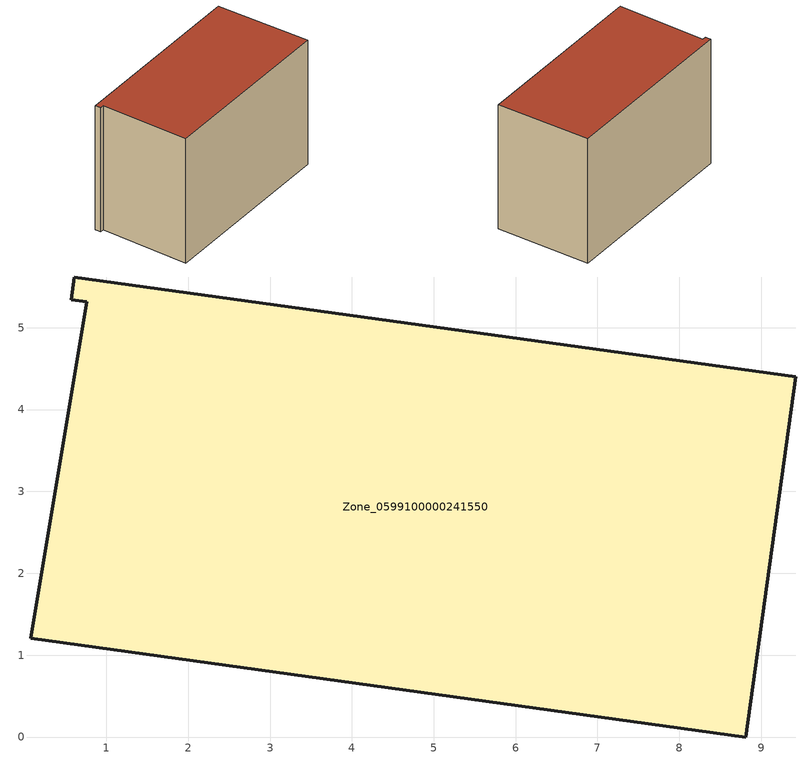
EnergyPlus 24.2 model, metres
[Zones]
Zone_0599100000241550
 floor ground (C_G): 0.08,1.21 0.76,5.32 0.57,5.34 0.61,5.62 9.42,4.4 8.81,0 z0
 wall outside (C_F): 8.81,0 9.42,4.4 0.61,5.62 0.57,5.34 0.76,5.32 0.08,1.21 8.81,0 z0:6.08
 roof outside (C_R): 0.76,5.32 0.08,1.21 8.81,0 9.42,4.4 0.61,5.62 0.57,5.34 z6.08
[BUILDING]
Pand.0599100000241550: North Axis=0; Terrain=City; Loads Convergence Tolerance Value=0.04; Temperature Convergence Tolerance Value=0.4; Solar Distribution=FullExterior; Maximum Number of Warmup Days=25; Minimum Number of Warmup Days=1
[Site:Location]
Rotterdam.The.Hague.AP_ZH_NLD Design_Conditions: Latitude=51.96; Longitude=4.45; Time Zone=1; Elevation=-4.5
[SITE:GROUNDTEMPERATURE:BUILDINGSURFACE]
18, 18, 18, 18, 18, 18, 18, 18, 18, 18, 18, 18
[MATERIAL] Thermal Absorptance=0.9; Solar Absorptance=0.7; Visible Absorptance=0.7
Name | Roughness | Thickness | Conductivity | Density | Specific Heat
G.TC.1946-1964 | MediumSmooth | 0.15 | 1 | 540 | 1210
F.TC.1946-1964 | Rough | 0.3 | 0.857143 | 1920 | 840
R.TC.1946-1964 | MediumRough | 0.2 | 0.235294 | 1500 | 1000
[CONSTRUCTION]
C_G: G.TC.1946-1964
C_F: F.TC.1946-1964
C_R: R.TC.1946-1964
[ZONE]
Zone_0599100000241550: Type=1; Multiplier=1; Ceiling Height=Autocalculate; Volume=Autocalculate; Floor Area=autocalculate; Part of Total Floor Area=Yes
[ZONEINFILTRATION:DESIGNFLOWRATE]
Infil_Zone_0599100000241550: Zone or ZoneList or Space or SpaceList=Zone_0599100000241550; Schedule=AlwaysOn; Design Flow Rate Calculation Method=Flow/Area; Flow Rate per Floor Area=0.003; Constant Term Coefficient=1; Temperature Term Coefficient=0; Velocity Term Coefficient=0; Velocity Squared Term Coefficient=0
[HVACTEMPLATE:ZONE:IDEALLOADSAIRSYSTEM]
Zone_0599100000241550: Maximum Heating Supply Air Temperature=50; Minimum Cooling Supply Air Temperature=13; Maximum Heating Supply Air Humidity Ratio=0.0156; Minimum Cooling Supply Air Humidity Ratio=0.0077; Heating Limit=NoLimit; Cooling Limit=NoLimit; Dehumidification Control Type=ConstantSensibleHeatRatio; Cooling Sensible Heat Ratio=0.7; Dehumidification Setpoint=60; Humidification Control Type=None; Humidification Setpoint=30; Outdoor Air Method=None; Outdoor Air Flow Rate per Person=0.00944; Outdoor Air Flow Rate per Zone Floor Area=0; Outdoor Air Flow Rate per Zone=0; Demand Controlled Ventilation Type=None; Outdoor Air Economizer Type=NoEconomizer; Heat Recovery Type=None; Sensible Heat Recovery Effectiveness=0.7; Latent Heat Recovery Effectiveness=0.65
[ZONECONTROL:THERMOSTAT]
ThermostatControl_Zone_0599100000241550: Zone or ZoneList=Zone_0599100000241550; Control Type Schedule=DualSetpointControlType; Control 1=Thermostat_Zone_0599100000241550; Temperature Difference Between Cutout And Setpoint=0
[THERMOSTATSETPOINT:DUALSETPOINT]
Thermostat_Zone_0599100000241550: Heating Setpoint Temperature Schedule=HeatingSetpoint_Zone_0599100000241550; Cooling Setpoint Temperature Schedule=CoolingSetpoint_Zone_0599100000241550
[SCHEDULE:COMPACT]
HeatingSetpoint_Zone_0599100000241550: Through: 12/31, For: AllDays, Until: 24:00, 21
CoolingSetpoint_Zone_0599100000241550: Through: 12/31, For: AllDays, Until: 24:00, 24
DualSetpointControlType: Through: 12/31, For: AllDays, Until: 24:00, 4
AlwaysOn: Through: 12/31, For: AllDays, Until: 24:00, 1
